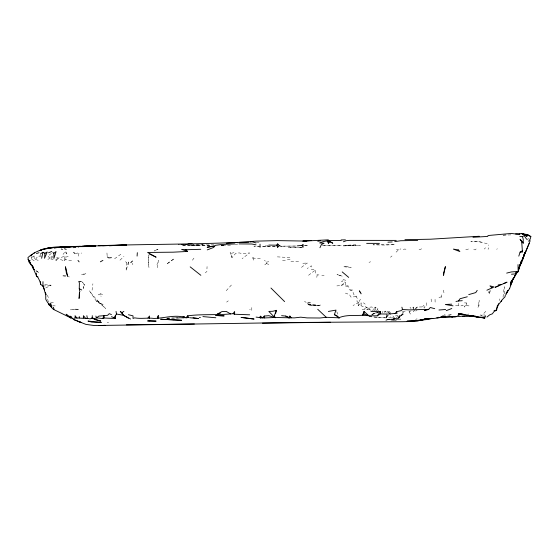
<?xml version="1.0" encoding="UTF-8"?>
<svg xmlns="http://www.w3.org/2000/svg" width="559" height="559" viewBox="0 0 559 559"><rect width="100%" height="100%" fill="white"/><g stroke="black" fill="none" stroke-linecap="round" stroke-linejoin="round"><path stroke-width="0.42" stroke-dasharray="2.79 2.1" d="M466.716 305.2L466.737 302.915L464.382 307.031L466.716 305.2L467.191 305.759L469.274 305.906M413.464 310.126L413.506 307.045L415.512 308.358L417.293 307.031L425.05 306.863L424.253 308.072L422.345 306.863L424.029 305.235M126.285 262.451L126.159 270.787L128.458 261.829L126.285 262.451L125.621 261.612M441.806 297.423L441.261 296.759L441.31 294.411M47.843 259.411L49.402 258.558L51.742 259.781L51.84 256.155L49.402 257.573L47.843 256.148L51.987 252.941M499.746 300.532L499.809 298.897M206.956 268.893L207.061 266.566M375.327 310.608L374.013 309.952L374.013 308.275L371.84 306.982L366.599 307.457L365.139 306.227L362.428 306.66L361.023 305.424L358.151 305.473L358.284 302.789L360.834 298.667M405.205 311.132L403.521 311.37L403.36 314.291L398.015 317.617L403.13 314.074L403.13 312.754L402.089 311.37M488.28 292.951L488.37 291.553M463.222 305.843L462.44 305.13L460.35 306.227L458.953 305.766L458.331 305.27L458.485 302.915M361.023 305.424L361.233 302.915L358.284 302.789L353.043 305.5M157.54 267.74L158.302 260.445L156.981 264.638M503.044 297.046L504.225 286.774L504.498 295.445M56.41 260.312L57.912 258.614L64.173 260.843L64.76 256.106L60.4 257.755L57.912 258.076L56.354 257.084L56.41 260.312L53.056 259.18L51.742 259.781M148.841 255.065L148.247 263.233L148.96 267.293L148.338 259.006L149.323 253.395M376.71 317.163L368.06 316.527L382.74 317.833L390.322 317.868L390.538 313.438M92.081 290.17L92.913 283.776M316.792 277.397L317.156 274.923L315.688 273.365L315.618 269.885L311.363 269.277L311.363 265.784L307.164 268.551M377.577 317.233L386.22 317.868L386.856 313.655M386.982 312.816L387.233 311.132M39.996 256.127L40.514 253.332L39.109 252.885M490.173 290.156L489.384 294.411L490.229 290.156M478.693 303.264L477.798 307.702L479.231 304.907L478.693 303.264L479.349 300.651L477.973 299.009M78.316 256.127L78.924 253.527L81.67 253.045M413.087 308.659L413.506 307.045L411.843 308.757M384.76 312.719L385.263 311.132L386.395 312.355M388.372 315.276L386.22 317.868L387.198 315.234M386.22 317.868L387.569 314.962M358.284 302.789L356.963 301.287L357.271 298.324L356.118 296.682L356.921 294.726M488.07 249.328L488.832 247.798M403.13 314.074L392.18 319.329L395.395 318.26L385.801 320.153L392.18 319.245L385.801 319.853C388.484 318.483 399.804 321.236 398.951 316.52L399.552 315.332L400.712 315.912L398.63 317.833L399.175 318.183L399.552 315.332L398.937 318.015L400.607 315.681L398.63 317.833M378.443 310.699L377.674 309.84L377.674 308.771L378.443 307.282M401.865 314.549L403.521 311.37M30.962 256.546L31.765 257.378L31.765 259.348L30.997 260.613L29.809 260.606M31.765 259.348L34.455 260.822L37.872 256.127L42.33 256.127M192.422 260.221L193.945 258.111M63.055 254.422L64.544 252.423M527.116 239.972L528.024 238.777L529.17 239M130.918 262.905L132.49 260.892L132.839 264.784M415.092 309.679L413.443 311.67L416.993 310.587M415.644 309.022L417.293 307.031M231.985 257.615L231.279 253.304L230.133 252.521L231.985 257.615L235.723 253.346L239.133 252.899L241.956 253.527L249.684 252.934L242.068 258.705M226.241 290.708L232.495 283.818M485.75 311.328L481.844 315.583L479.545 316.108M496.734 249.335L497.293 248.734M484.304 249.041L485.512 247.77M64.173 260.843L65.592 259.411L65.592 257.28L64.76 256.106M396.1 252.165L398.588 249.726L400.887 248.895M205.349 272.876L206.984 271.283M132.49 260.892L128.598 264.449L128.458 261.829M119.975 260.145L123.972 256.511M374.013 308.275L375.313 307.108L377.674 308.771M307.422 303.188L308.561 302.188L311.363 302.733L307.422 303.188L304.501 301.35M390.496 257.245L392.02 255.952M476.149 248.993L475.087 249.887L471.957 249.195M358.151 305.473L361.233 302.915M264.784 264.875L266.343 263.617L266.343 262.129L264.435 260.214M301.483 267.37L307.108 262.961L307.108 265.092M226.633 302.105L228.282 300.84M308.554 275.273L315.618 269.885M336.881 285.908L341.074 285.523L345.392 282.232L345.392 286.061L348.676 286.746L349.913 289.911L352.582 291.169L353.959 294.726L356.118 296.354M114.595 258.74L122.079 253.381M96.288 301.042L98.698 301.916L96.288 301.042L89.426 290.757C94.031 297.311 99.865 303.062 105.7 308.526L96.84 300.539L103.08 304.676L98.684 302.838L96.309 301.035M31.765 257.378L33.973 256.029L35.923 256.127M488.238 245.282L488.755 244.975M443.035 315.94L445.069 314.766L442.078 315.877M448.961 315.709L451.924 314.081L445.446 315.891M45.789 287.906L51.204 285.188L43.944 284.636M421.647 248.811L420.026 249.6L417.699 249.23M415.603 319.475L417.028 318.798M458.149 315.709L459.596 315.08M438.969 297.751L441.261 296.759M65.592 257.28L68.988 255.966M467.471 314.514L468.931 313.962M409.069 311.622L410.425 314.06L409.069 311.622L412.675 310.28M341.074 285.523L345.392 283.93M369.003 262.36L370.617 261.78M371.931 314.382L379.68 311.796M457.052 315.765L458.653 315.234M376.109 310.35L377.674 309.84M371.784 314.319L378.101 312.299M468.47 249.014L466.87 249.496L464.089 248.895M75.542 253.576L77.47 253.017L78.924 253.527M371.91 314.465L378.359 312.593M403.27 249.447L404.786 249.021L407.364 249.489M290.093 259.152L285.509 260.319L281.589 260.382M395.353 315.968L397.826 315.332L398.951 316.52M231.279 253.304L234.501 252.556L235.723 253.346M230.441 245.254L221.769 245.632M383.928 311.426L385.263 311.132M390.881 321.041L400.824 319.035L392.607 320.775M458.331 305.27L453.74 305.934M200.87 317.582L199.172 317.764L200.772 317.736M356.118 296.682L350.863 297.039L349.529 294.614L345.392 293.105M266.343 262.129L268.823 261.766M315.618 304.243L309.12 305.102L307.464 303.761L311.74 305.193L320.104 305.584L320.104 303.747M107.195 322.634L108.635 322.431M398.951 318.064C396.065 318.49 393.25 317.708 390.322 317.868M235.206 244.416L238.616 243.948M371.861 310.238L374.013 309.952M42.924 286.152L51.204 285.188M183.226 244.521L181.626 244.695L189.284 244.8L178.223 244.674M73.166 247.861L77.953 247.351M345.392 286.061L349.962 285.586M343.359 245.918L360.338 245.359L345.804 245.611L347.502 245.492M71.552 260.382L68.652 260.648L65.592 259.411M503.086 235.053L506.426 234.759M302.852 263.296L307.108 262.961M73.166 247.637L78.749 247.239M339.802 245.317L321.998 245.785L336.881 245.743L356.027 244.779M369.876 309.707L362.407 309.714L366.599 307.457L366.655 309.861L369.667 307.171L369.876 309.707L371.141 310.336M503.233 235.199L512.813 234.78M221.315 245.632L222.929 245.569L221.252 245.597M267.894 245.904L265.308 245.974L268.606 245.911M352.624 245.513L353.987 245.478M166.945 318.246L170.998 318.134M249.684 242.69L251.389 242.648M256.49 242.522L259.041 242.452M347.481 245.492L353.896 245.38M315.618 305.347L320.104 305.584L310.881 304.844L307.108 303.803L311.74 305.193L315.618 305.347L309.12 305.102M260.319 258.475L253.779 258.139L252.144 256.665L253.779 260.382L253.779 258.139M178.223 244.793L187.586 244.751L181.626 244.618M275.203 246.267L261.598 246.226L275.203 246.198M282.009 246.198L296.466 246.037L282.009 246.149M298.604 261.249L290.093 261.277M209.891 245.387L181.626 245.282L209.66 245.289M221.245 245.331L223.866 245.317L221.357 245.31M166.743 318.043L179.236 317.896M317.156 274.923L318.965 274.923M464.459 302.915L466.234 302.915M249.573 309.344L250.383 309.344M213.95 244.898L192.687 244.821L202.896 244.877L199.626 244.59M166.743 318.26L179.502 317.966L174.233 317.785M66.095 275.811L62.035 275.734L69.372 276.943M277.334 256.874L290.093 257.559M321.802 275.335L324.122 275.426M349.913 289.911L353.889 290.093M396.436 249.614L398.588 249.726M52.693 305.682L55.229 305.927M481.502 242.131L477.246 241.446L470.867 241.649L478.574 241.593L487.79 243.843M53.391 302.643L48.381 301.643L47.354 298.841L48.423 297.542L47.256 295.215M343.037 279.605L345.476 280.178L341.43 281.275L345.392 282.232M266.343 263.617L268.823 264.372M35.601 259.467L38.948 260.613M100.04 293.454L102.744 294.691L98.552 294.642L101.193 296.291M35.874 270.647L39.256 272.89L35.713 270.5M485.855 316.031L484.227 314.794L481.844 315.583L480.712 314.703M363.413 302.789L365.139 304.124M389.246 311.335L390.517 312.691M392.914 315.968L394.402 317.84M51.84 256.155L53.056 257.566L53.056 259.18M410.02 307.157L411.026 308.561M336.721 311.656L338.495 315.514M443.182 290.121L444.482 294.39M431.101 299.037L431.583 303.062M382.384 311.426L382.531 312.733M33.973 256.029L34.455 260.822M426.489 302.768L426.859 306.947M106.951 252.961L107.16 256.05M435.056 299.317L435.126 302.538M375.313 307.108L375.32 309.903M375.166 312.418L375.166 313.403M251.802 307.562L251.802 310.385M57.912 258.076L57.912 258.614M173.702 259.02L166.477 264.253L173.702 259.02M85.89 273.47L83.99 274.546L81.418 274.651L85.89 273.47M156.45 249.88L154.34 250.984L158.015 249.216L156.45 249.88M396.436 318.756L392.18 319.503L396.436 318.756M75.556 309.106L70.574 309.833L79.413 309.448L75.556 309.106M394.305 244.507L385.801 245.08L373.035 244.842L394.305 244.507M198.752 245.422L189.885 245.485L198.752 245.422M300.728 247.574L287.969 247.756L303.278 247.609L300.728 247.574M260.746 246.184L253.94 246.149L260.746 246.219M347.432 266.825L343.233 266.727L351.185 267.398L347.432 266.825M339.173 275.168L336.993 274.581L342.45 276.237L339.173 275.168M361.666 294.034L359.269 290.156L361.065 294.474L358.78 290.156L361.666 294.034M83.717 283.881L82.418 281.974L84.654 285.3L83.717 283.881"/><path stroke-width="0.84" d="M45.761 294.411L45.754 298.667C44.769 299.568 56.815 315.164 53.35 307.171M262.227 317.812L260.613 317.987L260.62 316.205L262.227 317.812L264.274 317.952L274.693 317.498L294.348 317.889L300.728 317.177L307.108 317.903L319.867 318.001L326.246 317.302L339.551 317.833L338.705 317.819L337.126 315.905L334.338 314.633L336.015 310.112L328.378 311.426M518.801 256.127L520.094 252.095L522.462 252.095L521.68 241.586L520.073 239.238L523.259 243.151L523.203 239.112L522.497 236.688L519.786 236.331M44.559 290.156L42.924 286.152L42.987 281.652M73.662 318.539L75.22 317.84L82.76 318.309L83.368 318.064L83.41 315.681L85.904 318.623L87.316 318.281L90.111 318.896L92.277 317.84L94.324 318.63L96.539 317.854L102.751 318.553L104.037 318.001L115.587 318.539L115.301 315.849M338.705 317.819C346.14 314.605 354.581 315.744 362.498 315.283L363.979 313.997L364.042 311.426L368.786 315.716L377.199 315.863L380.211 313.941L388.198 314.06L397.093 313.278L396.471 311.747L400.929 310.692L402.508 309.532L409.195 309.889L428.725 309.358L430.269 307.492L434.713 308.687M32.506 266.95L32.464 267.656L34.525 269.752L33.589 269.068L32.261 265.273L33.393 267.509M137.095 256.085L137.332 252.675M44.93 253.248L44.524 258.258L47.229 251.983L44.93 253.248L43.008 252.27L40.891 253.541M496.776 307.925L496.574 310.196L493.96 311.615L492.36 313.837L489.698 314.829L486.966 317.058M530.205 240.684L519.031 267.593L521.617 260.263L518.158 271.688L515.531 273.072L518.158 271.688L518.018 264.638M380.211 313.941L380.518 311.426L370.91 311.426M505.322 295.047L505.05 296.766C502.024 299.414 500.249 303.006 497.335 305.822L496.574 310.196L494.03 310.427M45.37 292.378L45.719 294.698M501.192 301.601L501.486 300.246M41.625 258.258L43.008 252.27M275.622 313.522L276.363 310.336L272.841 311.265L268.823 311.426L274.693 317.498L274.364 315.681L276.363 310.336M518.885 267.747L521.806 262.262L524.314 254.003M523.811 256.127L524.405 254.003M524.754 252.703L522.763 259.292L525.74 251.236L519.667 265.818M518.997 268.893L519.646 266.762M497.384 307.324L498.649 303.656M71.154 317.722L69.875 316.052L72.81 318.651L71.154 317.722L71.538 316.743M525.502 252.361L529.226 243.368M364.042 311.426L362.498 315.283L368.786 315.716L363.979 313.997M102.751 318.553L104.009 315.681L107.594 315.318L109.278 313.662L111.444 314.591M516.809 272.764L514.518 276.537L516.432 273.141M516.991 272.065L516.306 273.561L517.969 271.513M319.944 247.728L321.411 244.597L324.052 243.256L319.608 242.927C326.4 239.839 333.842 240.636 341.137 240.566M510.423 282.945L514.273 277.068L510.423 282.945L513.141 278.843L509.577 288.661L509.389 288.297M505.958 294.677L507.949 290.631M513.225 279.262L516.041 273.861M49.814 304.941L50.708 303.285L51.826 307.087L48.388 303.285L49.297 305.361M530.938 236.373L530.128 239.238L528.632 241.243M507.838 290.659L506.049 293.482L509.529 288.744M477.204 290.366L475.758 292.588L468.728 294.607M111.444 316.715L114.099 317.666L116.503 314.032L116.041 311.426M455.983 301.441L458.506 300.987L460.05 298.73L467.303 296.773M128.458 314.738L133.021 315.842L133.021 318.462L134.642 317.868C141.099 319.049 147.541 317.589 153.984 318.434C164.612 318.302 175.799 314.053 186.035 317.826L187.677 315.807C202.693 313.878 218.045 315.416 233.089 313.662L234.619 311.482L234.619 314.249L249.684 314.815M395.073 313.711L396.471 311.747M377.199 315.863L380.518 311.426M262.653 317.812L264.274 316.059L268.823 315.681L274.693 317.498M256.064 317.1L259.397 317.526L260.62 316.205M281.589 315.681L285.754 316.073L288.325 317.75L289.883 316.073L291.162 317.854M475.653 316.436L470.867 315.821L484.22 318.085L485.687 316.555C476.499 319.119 467.499 313.774 458.205 314.158L477.246 316.792M268.823 245.087L276.502 245.177L277.69 243.955L279.339 245.59L281.589 246.603M276.502 245.177L277.69 247.253L279.339 245.59M328.496 243.242L329.992 241.74L332.801 243.242L328.496 240.545L328.496 243.242L327.155 241.097M515.608 233.948L521.91 233.564L526.788 236.268L528.073 235.304L530.736 236.534M32.163 266.363L28.775 261.738L27.95 257.552C45.95 241.383 73.341 248.755 95.114 245.855M301.867 245.387L303.111 244.367L303.111 247.239L301.867 245.387L297.325 245.855M522.497 236.688L522.882 236.387M53.811 253.311L56.054 251.571L53.964 258.286L53.811 253.311L52.895 252.43M31.625 254.904L30.459 255.784L32.471 254.324M96.539 317.854L98.866 316.087L104.009 315.681L104.037 318.001M128.458 318.183L123.42 315.269L120.276 311.342L121.904 312.712L123.881 311.342M33.351 253.632L34.476 252.857M520.094 252.095L522.337 250.816M100.389 261.801L102.905 260.382M426.671 309.469L424.512 310.657L428.725 309.358M47.641 248.189L54.02 247.539L47.641 248.189L43.043 249.23L39.563 250.677L42.98 249.265M492.011 287.92L494.037 286.935L489.957 285.859L492.011 287.92L486.903 290.219M39.563 250.677L43.043 249.23M498.516 285.817L495.064 287.347L507.027 282.162L503.973 283.448M48.535 252.794L51.812 251.452M207.242 249.88L213.685 247.434L215.201 245.359L222.035 244.458L234.801 243.962M446.236 310.678L451.784 308.505M343.401 241.781L346.238 240.691L349.641 240.37L396.261 240.398M438.34 317.26L436.852 317.819L443.224 317.316M523.203 236.031L524.223 235.66L526.655 239.259M36.433 253.583L39.032 252.675M220.421 313.152L217.241 314.151L221.916 311.608L226.29 311.426L230.546 313.927M425.022 319.378L421.954 320.265L411.319 321.502L402.815 321.718L296.871 322.473L94.429 325.541L85.925 324.388L73.166 319.343L81.3 322.494L77.743 321.397M442.204 316.792L440.583 317.246L455.983 316.66L440.583 317.246L445.754 316.708M429.074 318.875L426.21 319.629L419.83 320.125L423.191 319.531M506.671 273.113L511.275 271.947L518.025 271.464M432.834 318.399L426.21 319.531L429.074 318.84M440.331 317.498L434.713 318.378L424.078 319.021L431.89 318.351M394.724 241.614L400.684 240.74L417.699 240.412M213.685 245.995L207.151 247.239L214.754 246.128M44.378 249.125L54.02 247.371M453.852 316.82L464.487 316.066M317.805 241.264L320.642 240.831M71.035 246.687L64.655 247.595L71.035 246.687L83.801 246.442L62.531 247.043L54.02 247.868L66.787 246.722L62.531 247.043L95.226 245.799M186.035 317.826L188.642 317.491L187.677 315.807M445.677 309.483L438.969 310.014M498.209 284.901L501.283 284.531M472.998 237.282L487.881 236.415M487.881 235.535L511.275 233.459L519.786 234.473L519.786 233.914M226.29 243.291L256.064 241.139L277.334 240.615L304.865 241.062L328.378 239.839M111.444 257.65L108.788 257.895L107.3 256.916M311.363 240.489L302.852 241.111L306.737 240.908M458.506 300.987L462.258 300.679M187.586 251.452L181.626 249.37L185.888 249.747L187.586 251.452L173.122 252.179L147.604 252.458L156.108 257.196L149.728 254.114M511.492 274.217L515.363 273.938M479.315 236.261L430.458 239.21L404.94 239.678M387.925 242.187L392.18 241.956M451.728 304.166L445.348 304.494L453.014 305.843M200.772 249.293L185.888 249.747M83.801 246.135L126.634 245.17L98.712 245.674M82.096 246.233L95.037 245.806M98.37 245.681C144.837 244.178 191.339 244.472 237.778 242.389M239.476 242.333L248.832 242.313M475.653 316.324L462.363 316.45M66.787 246.666L80.398 246.281M98.684 325.52L105.064 325.345M101.899 245.687L126.327 245.163L102.975 245.687M90.865 245.96L95.191 245.862M262.444 323.179L330.509 322.257M126.334 324.842L194.392 323.996M341.137 239.923L345.392 239.846M239.049 243.906L251.816 244.01L256.064 244.842M179.502 317.736L184.149 317.84M188.013 243.99L192.261 243.969M304.704 245.562L307.108 245.555M366.655 243.368L379.421 243.368M81.307 281.498L78.728 281.498L79.385 282.812L79.259 288.8L79.867 291.777M475.653 316.247L470.867 316.177L475.653 316.52M202.896 316.59L215.823 317.764M189.564 317.722L198.438 318.532L193.037 317.798M288.325 317.75L289.883 317.917L289.883 316.073M528.29 234.619L521.91 233.851L528.073 235.304L521.91 233.564L524.042 234.284L526.788 236.268M460.483 313.941L464.487 314.521L458.359 313.494L460.483 313.941L459.833 313.809M64.432 248.762L66.2 249.328M484.22 318.085L484.842 318.197L481.481 317.358M182.996 316.492L184.61 316.778M187.027 317.205L188.642 317.491M116.503 314.032L123.42 315.269L130.589 319.035M470.867 315.681L480.146 317.498M83.368 318.064L85.904 318.623M94.429 319.469L100.809 321.062L91.662 318.211M251.103 241.509L256.064 242.927M53.769 309.539L70.881 317.938M259.397 317.526L260.613 317.987M233.089 313.662L234.619 314.249M37.921 276.74L36.608 276.223L33.589 269.068M528.688 235.451L530.191 236.066M285.754 316.073L287.822 316.995M79.259 288.8L81.74 289.981M61.322 248.972L62.384 249.6M114.099 317.666L115.587 318.539M334.338 314.633L338.251 317.03M70.644 318.029L66.123 314.221L68.163 315.814M190.186 266.867L200.863 275.308M36.3 273.141L36.608 276.223L38.04 277.543L39.955 281.463L40.716 284.398L42.924 286.152M328.496 240.545L329.992 241.74M342.213 271.912L348.704 277.397M73.648 252.361L74.976 253.576M317.743 309.302L326.246 317.302M46.243 294.23L45.23 293.244L43.239 285.908M521.68 241.586L523.259 243.151M270.954 288.032L284.608 301.601M27.95 259.334L28.795 260.18M388.198 311.74L389.791 313.69M48.388 303.285L51.826 307.087M78.001 260.417L79.119 261.857M76.995 318.225L75.074 315.681L75.22 317.84M121.904 312.712L123.42 315.269M65.836 252.137L66.675 253.723M31.122 264.617L29.026 260.396L30.85 264.638M95.862 316.087L96.539 317.771M274.364 315.681L275.189 317.805M401.9 307.171L402.508 309.532M86.869 315.681L87.316 318.281M40.255 281.652L40.716 284.398M92.27 315.681L92.277 317.84M277.69 243.955L277.69 247.253M264.274 316.059L264.274 317.952M260.026 244.157L260.026 247.337M158.595 318.148L158.595 315.374L157.414 316.59L157.414 318.309M149.526 318.316L149.526 315.989L147.981 317.952M83.508 286.655L83.508 288.325M79.266 316.534L79.266 317.903M79.434 292.699L79.008 298.471L79.511 296.92L79.434 292.699M445.348 266.748L443.553 275.398L443.518 273.393L445.348 266.748M512.142 281.652L510.311 285.139L512.177 281.652M421.102 320.118L417.699 320.894L407.064 321.166L421.102 320.076M453.433 316.611L451.728 316.988L453.433 316.604M149.728 320.887L147.604 320.943L156.122 321.118L149.728 320.887M113.575 245.569L109.319 245.681L113.575 245.569M100.816 245.499L98.915 245.541L102.514 245.457L100.816 245.499M95.708 246.009L88.049 246.177L95.708 246.016M217.786 315.562L215.655 315.535L224.166 315.891L217.786 315.562M101.186 322.396L91.907 322.159L87.973 321.055L101.186 322.396M173.122 319.832L160.629 319.238L181.626 320.286L173.122 319.832M253.94 319.035L241.181 317.4L253.94 319.035M458.254 249.908L453.37 249.111L459.896 251.543L458.254 249.908M67.667 276.104L66.402 273.141L65.459 266.762L67.667 276.104"/></g></svg>
